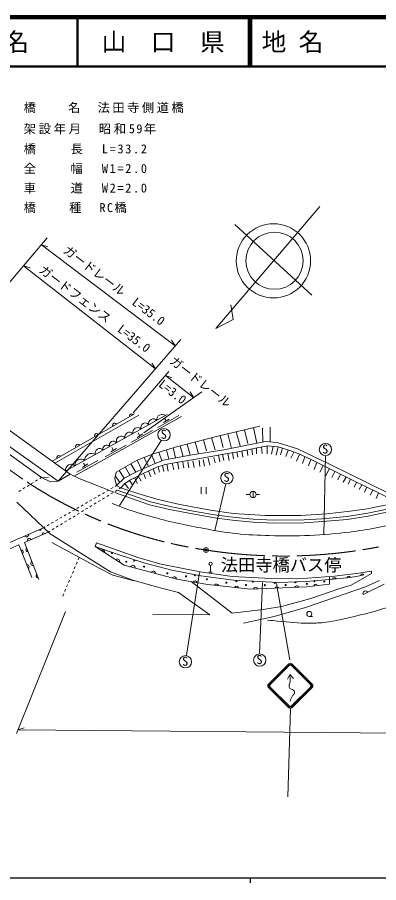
# Model space of a CAD drawing. Units: millimetres, scale not verified. Extents: x 40000 to 680000, y 20000 to 380000.
# Drawn here: x 320755 to 394125, y 204000 to 380000 of the extents above; entities that cross this region are included whole.
import ezdxf
from ezdxf.enums import TextEntityAlignment as Align

# ---------------------------------------------------------------- set-up
doc = ezdxf.new("R2010")
doc.units = ezdxf.units.MM
doc.header["$LTSCALE"] = 1000
doc.header["$PDMODE"] = 32
doc.header["$PDSIZE"] = 500
doc.linetypes.add('CHAIN', pattern=[18.5, 12, -1.5, 3.5, -1.5])
for name, color, linetype, lineweight in [('M-BGD', 7, 'Continuous', 13), ('M-BMK', 2, 'CHAIN', 13), ('M-BMK-SRVR', 3, 'Continuous', 13), ('M-STR-HTXT', 7, 'Continuous', 13), ('M-STR-STR1', 1, 'Continuous', 13), ('M-STR-STRC', 7, 'Continuous', 13), ('M-TTL', 2, 'Continuous', 140), ('M-TTL-BAND', 7, 'Continuous', 25), ('M-TTL-LINE', 7, 'Continuous', 50)]:
    doc.layers.add(name, color=color, linetype=linetype, lineweight=lineweight)
doc.layers.add('M-BMK-HTXT', color=7, linetype='Continuous')
doc.layers.add('M-TTL-TXT', color=7, linetype='Continuous')
doc.styles.add('ＭＳ ゴシック', font='')
doc.styles.get('ＭＳ ゴシック').set_extended_font_data('MS Gothic')

msp = doc.modelspace()

# ---------------------------------------------------------------- linework, layer by layer
at = {"layer": 'M-BGD'}
for p, q in [((382187, 341554), (361089, 316744)), ((364887, 337893), (380568, 323479)), ((364561, 318565), (364106, 321510)), ((361089, 316744), (364561, 318565)), ((327839, 289713), (344537, 299324)), ((328360, 289337), (345407, 299107)), ((330574, 287740), (351176, 299188)), ((332276, 286704), (354116, 298829)), ((349288, 296604), (353570, 298995)), ((350453, 297589), (351566, 298283)), ((350972, 297913), (350654, 298484)), ((343944, 293590), (348227, 295980)), ((361471, 294801), (369966, 296850)), ((365201, 295700), (365980, 292839)), ((366902, 296111), (367574, 293337)), ((368727, 296551), (369419, 293383)), ((370547, 296410), (370585, 293603)), ((372127, 296638), (372090, 293637)), ((350021, 293968), (341523, 280683)), ((345109, 294574), (346223, 295268)), ((345629, 294898), (345310, 295469)), ((352778, 292567), (361471, 294801)), ((358549, 294050), (359165, 291814)), ((360197, 294473), (360929, 292028)), ((361916, 294908), (362580, 292526)), ((363497, 295289), (364238, 292329)), ((338588, 290610), (342871, 293000)), ((339753, 291594), (340866, 292289)), ((340272, 291918), (339954, 292490)), ((348197, 291173), (352778, 292567)), ((352369, 292442), (352891, 290393)), ((353801, 292830), (354415, 290680)), ((355266, 293206), (355839, 290948)), ((356892, 293624), (357518, 291208)), ((368441, 293198), (362709, 292012)), ((365911, 291721), (369432, 292425)), ((368341, 292207), (368516, 291030)), ((371126, 293706), (368441, 293198)), ((369298, 292398), (369328, 291206)), ((369432, 292425), (371637, 292880)), ((370343, 292613), (370441, 291306)), ((373520, 293536), (371126, 293706)), ((371510, 292854), (371470, 291239)), ((371637, 292880), (373743, 292624)), ((372690, 292752), (372382, 291164)), ((373743, 292624), (373345, 290947)), ((377657, 292230), (373520, 293536)), ((373743, 292624), (375863, 291970)), ((374612, 292356), (374207, 291030)), ((384122, 289122), (377657, 292230)), ((345066, 289921), (348197, 291173)), ((346494, 290492), (347375, 288642)), ((347965, 291080), (348734, 289230)), ((349482, 291564), (350075, 289780)), ((355839, 290948), (350445, 289932)), ((351059, 292044), (351527, 290136)), ((362709, 292012), (355839, 290948)), ((357374, 290227), (362652, 291166)), ((360674, 290469), (360941, 289365)), ((361618, 290982), (361887, 289616)), ((362399, 291121), (362674, 289884)), ((362652, 291166), (365911, 291721)), ((363494, 291309), (363745, 289875)), ((364415, 291466), (364657, 290177)), ((365300, 291617), (365545, 290536)), ((366309, 291800), (366566, 290511)), ((367401, 292019), (367562, 290896)), ((375768, 291999), (375278, 290679)), ((375863, 291970), (377750, 291260)), ((376868, 291592), (376308, 290319)), ((378068, 291115), (377463, 289758)), ((377750, 291260), (380571, 289980)), ((379106, 290644), (378626, 289222)), ((382973, 274798), (383296, 290848)), ((332818, 287476), (337101, 289867)), ((333983, 288460), (335097, 289155)), ((334503, 288785), (334184, 289356)), ((340855, 287516), (345066, 289921)), ((343806, 289201), (344832, 287485)), ((345066, 289921), (345974, 288019)), ((348268, 289039), (345195, 287673)), ((350445, 289932), (348268, 289039)), ((349050, 288491), (350758, 289046)), ((350207, 288867), (350524, 287614)), ((350758, 289046), (353845, 289601)), ((351092, 289106), (351403, 287706)), ((352219, 289308), (352500, 287990)), ((353284, 289500), (353563, 288108)), ((353845, 289601), (357374, 290227)), ((354380, 289507), (354572, 288277)), ((355376, 289649), (355593, 288344)), ((356363, 289808), (356639, 288411)), ((357644, 289951), (357828, 288662)), ((358497, 290076), (358749, 288745)), ((359502, 290336), (359828, 288904)), ((380375, 290069), (379849, 288785)), ((380571, 289980), (383646, 288414)), ((381598, 289457), (381006, 288051)), ((382863, 288813), (382187, 287507)), ((396370, 283077), (384122, 289122)), ((329037, 285646), (331514, 287062)), ((331514, 287062), (333326, 286210)), ((340556, 286221), (340855, 287516)), ((341465, 287864), (342478, 286264)), ((345195, 287673), (342478, 286264)), ((342671, 288553), (343613, 286853)), ((343740, 285941), (346284, 287247)), ((346284, 287247), (349050, 288491)), ((346352, 287277), (346808, 286191)), ((347362, 287731), (347896, 286543)), ((348317, 288161), (348759, 287028)), ((349359, 288591), (349629, 287513)), ((384085, 288198), (383418, 286774)), ((383646, 288414), (388953, 285800)), ((385239, 287629), (384614, 286399)), ((386343, 287086), (385810, 285956)), ((325656, 286397), (327486, 285518)), ((327486, 285518), (329037, 285646)), ((333326, 286210), (340348, 283417)), ((340893, 284758), (340556, 286221)), ((340660, 286671), (341564, 285396)), ((342478, 286264), (340893, 284758)), ((341798, 284301), (342602, 285154)), ((342602, 285154), (343740, 285941)), ((342602, 285154), (343302, 284191)), ((343536, 285800), (344155, 284910)), ((344533, 286348), (345151, 285203)), ((345315, 286749), (345871, 285664)), ((387494, 286485), (386949, 285448)), ((388437, 286054), (387960, 285068)), ((388953, 285800), (393976, 283338)), ((389601, 285482), (389121, 284443)), ((339336, 283859), (338903, 283609)), ((340202, 284359), (339769, 284109)), ((340606, 283574), (341033, 283834)), ((340893, 284758), (340635, 284609)), ((340893, 284758), (341798, 284301)), ((341460, 284094), (341798, 284301)), ((345193, 283150), (341798, 284301)), ((358055, 284435), (358055, 283075)), ((359075, 283075), (359075, 284435)), ((360878, 275615), (363123, 285090)), ((368613, 283616), (368613, 282316)), ((390722, 284933), (390196, 283946)), ((391720, 284444), (391254, 283458)), ((392913, 283859), (392418, 282809)), ((335873, 281857), (335440, 281607)), ((336739, 282357), (336306, 282107)), ((337604, 282858), (337172, 282608)), ((337190, 281493), (337617, 281754)), ((338470, 283358), (338037, 283108)), ((338044, 282014), (338471, 282274)), ((338898, 282534), (339325, 282794)), ((339752, 283054), (340179, 283314)), ((349087, 281989), (345193, 283150)), ((353780, 280924), (349087, 281989)), ((367954, 282958), (367240, 282958)), ((369263, 282949), (369948, 282944)), ((394120, 283267), (393640, 282164)), ((393976, 283338), (397459, 281613)), ((320641, 281420), (327394, 274956)), ((332410, 279855), (331977, 279605)), ((333276, 280356), (332843, 280106)), ((334141, 280856), (333708, 280606)), ((335007, 281357), (334574, 281106)), ((334628, 279933), (335055, 280193)), ((335482, 280453), (335909, 280713)), ((336336, 280973), (336763, 281233)), ((359946, 279781), (353780, 280924)), ((391760, 280040), (388356, 279584)), ((397384, 281211), (391760, 280040)), ((329812, 278354), (329380, 278104)), ((330678, 278854), (330245, 278604)), ((331544, 279355), (331111, 279105)), ((331211, 277852), (331638, 278112)), ((332065, 278372), (332492, 278632)), ((332919, 278892), (333347, 279153)), ((333774, 279413), (334201, 279673)), ((364623, 279072), (359946, 279781)), ((371140, 278702), (364623, 279072)), ((378354, 278702), (371140, 278702)), ((383575, 279001), (378354, 278702)), ((388356, 279584), (383575, 279001)), ((326349, 276352), (326091, 276203)), ((327215, 276853), (326782, 276603)), ((328081, 277353), (327648, 277103)), ((328947, 277854), (328514, 277603)), ((328649, 276291), (329076, 276552)), ((329503, 276812), (329930, 277072)), ((330357, 277332), (330784, 277592)), ((318298, 272775), (326091, 276203)), ((322184, 273174), (327030, 275305)), ((327030, 275305), (327368, 275511)), ((327394, 274956), (336199, 269393)), ((327795, 275771), (328222, 276031)), ((322184, 273174), (325129, 265648)), ((327774, 273174), (337498, 267901)), ((336536, 272396), (336839, 273129)), ((336839, 273129), (345425, 270043)), ((317372, 271057), (321085, 272690)), ((321085, 272690), (323687, 266040)), ((336536, 272396), (342479, 268572)), ((336536, 272396), (340995, 270846)), ((333322, 270166), (333108, 269661)), ((336199, 269393), (339699, 267250)), ((340995, 270846), (346438, 269027)), ((345425, 270043), (349964, 268790)), ((332521, 268280), (332326, 267820)), ((332912, 269201), (332717, 268741)), ((337498, 267901), (340158, 266547)), ((342479, 268572), (353173, 265708)), ((346438, 269027), (352112, 267571)), ((349964, 268790), (357875, 267197)), ((352112, 267571), (358013, 266416)), ((359996, 267156), (359996, 268516)), ((331740, 266440), (331544, 265979)), ((332130, 267360), (331935, 266900)), ((339699, 267250), (344239, 265495)), ((340158, 266547), (344498, 265423)), ((357777, 267085), (355095, 250292)), ((357875, 267197), (364381, 266302)), ((358013, 266416), (364625, 265512)), ((359656, 267156), (360336, 267156)), ((364381, 266302), (373656, 265777)), ((373656, 265777), (379661, 265905)), ((379661, 265905), (385181, 266360)), ((384113, 264734), (384121, 266273)), ((384118, 265647), (387749, 265977)), ((385181, 266360), (390084, 266941)), ((387749, 265977), (389613, 266262)), ((388526, 264544), (392637, 266863)), ((389613, 266262), (391135, 266589)), ((390084, 266941), (392670, 267351)), ((392637, 266863), (392670, 267351)), ((330958, 264599), (330762, 264138)), ((331349, 265519), (331153, 265059)), ((344239, 265495), (349754, 263971)), ((353173, 265708), (359405, 264655)), ((356021, 265226), (364346, 258833)), ((359405, 264655), (368127, 263701)), ((364625, 265512), (373758, 265083)), ((368127, 263701), (379519, 264171)), ((370508, 265076), (369945, 250651)), ((373758, 265083), (379393, 265282)), ((379393, 265282), (384118, 265647)), ((379519, 264171), (384113, 264734)), ((385345, 262046), (391449, 264195)), ((386050, 263733), (388526, 264544)), ((390984, 262623), (395263, 264714)), ((391449, 264195), (394294, 265433)), ((330176, 262758), (329962, 262253)), ((330567, 263678), (330372, 263218)), ((349754, 263971), (353479, 263052)), ((353479, 263052), (359816, 258456)), ((380359, 261770), (386050, 263733)), ((374425, 260204), (380359, 261770)), ((379298, 259998), (385345, 262046)), ((364346, 258833), (370688, 259534)), ((370688, 259534), (374425, 260204)), ((372895, 258148), (379298, 259998)), ((359816, 258456), (348254, 258529)), ((366689, 256769), (372895, 258148)), ((380034, 258143), (380714, 258143))]:
    msp.add_line(p, q, dxfattribs=at)
for points in [[(341009, 283820), (343939, 282782), (347777, 281454), (351805, 280483), (356453, 279591), (361274, 278754), (365046, 278246), (368651, 277949), (372862, 277723), (379002, 277793), (382678, 278034), (387689, 278487), (391892, 279121), (397475, 280329), (398566, 280529)], [(340554, 283344), (343741, 282216), (347608, 280877), (351678, 279897), (356345, 279000), (361183, 278161), (364982, 277649), (368610, 277350), (372850, 277122), (379025, 277194), (382724, 277435), (387761, 277891), (392001, 278531), (397592, 279740), (398675, 279939)]]:
    msp.add_lwpolyline(points, dxfattribs=at)
for centre, radius in [((372766, 330478), 7551), ((372983, 330503), 5815), ((350537, 295106), 1250), ((383322, 292097), 1250), ((363300, 286359), 1250), ((368613, 282966), 650), ((339988, 271057), 116), ((342878, 269270), 116), ((344500, 269520), 116), ((346479, 268289), 116), ((359996, 268856), 340), ((351200, 266914), 116), ((355000, 266303), 116), ((356810, 266522), 116), ((359252, 265700), 116), ((363193, 265013), 116), ((365226, 265314), 116), ((367176, 264552), 116), ((368566, 265230), 116), ((371043, 264502), 116), ((373043, 264954), 116), ((375253, 264536), 116), ((377236, 265105), 116), ((379530, 264787), 116), ((381078, 265331), 116), ((383087, 265239), 116), ((380034, 258653), 510), ((354887, 248947), 1250), ((369969, 249288), 1250)]:
    msp.add_circle(centre, radius, dxfattribs=at)
for centre, radius, start, end in [((343888, 298985), 333, 24.83388, 215.01703), ((350163, 298162), 1090, 50.85995, 187.25691), ((340533, 297066), 425, 24.49168, 215.35923), ((346716, 296641), 875, 33.02168, 205.09518), ((348370, 297384), 958, 41.93269, 196.18417), ((345214, 295511), 1040, 46.89315, 191.22371), ((336817, 294959), 372, 19.44058, 220.41033), ((341849, 293825), 988, 38.25143, 199.86543), ((343513, 294687), 922, 42.33958, 195.77727), ((333025, 292711), 445, 28.44433, 211.40658), ((337451, 291397), 902, 38.20239, 199.91447), ((338898, 292213), 782, 38.88053, 199.23633), ((340264, 293006), 815, 36.37606, 201.74079), ((329191, 290501), 396, 28.69198, 211.15893), ((335838, 289898), 1416, 57.32356, 180.7933), ((331706, 287947), 1151, 47.78637, 190.33048), ((333659, 288963), 1191, 50.18137, 187.93549), ((364625, 341623), 65334, 247.88027, 255.76626), ((373929, 367985), 93208, 254.20674, 260.5821), ((376914, 364079), 89479, 277.28301, 284.24035), ((322581, 274810), 491, 220.13283, 7.353), ((325363, 275951), 293, 216.01955, 11.46629), ((326044, 274909), 246, 15.69434, 211.7915), ((372595, 343231), 68624, 258.29888, 269.43969), ((375751, 374602), 100065, 267.80798, 277.17978), ((323187, 273625), 378, 22.27311, 205.21272), ((321498, 271204), 474, 310.69793, 92.03598), ((323017, 271777), 513, 142.65813, 260.07577), ((337978, 271149), 534, 357.40401, 117.08297), ((323890, 268930), 425, 117.0848, 285.64911), ((341043, 269334), 500, 342.96536, 131.52162), ((322597, 268222), 533, 315.73587, 86.99804), ((344205, 268019), 495, 355.15576, 154.85521), ((324980, 266455), 446, 131.78625, 270.94766), ((348335, 266833), 519, 3.50421, 146.50676), ((352631, 265753), 452, 357.33958, 152.6714), ((385059, 265547), 482, 27.79879, 162.60114), ((388037, 265912), 388, 24.78712, 171.67435), ((390823, 266459), 338, 22.57832, 181.68433), ((356846, 264982), 398, 5.5758, 155.2451), ((361195, 264344), 394, 10.62288, 156.90195), ((365268, 263838), 444, 17.02822, 150.49661), ((369103, 263533), 498, 27.09705, 157.62304), ((373468, 263829), 356, 17.44544, 167.27465), ((377472, 263893), 460, 27.30342, 157.41668), ((381319, 264396), 305, 6.18805, 187.79211), ((391442, 262826), 500, 28.1442, 203.93393)]:
    msp.add_arc(centre, radius, start, end, dxfattribs=at)
msp.add_open_spline([(412968, 266486), (411061, 265452), (410491, 265123), (408815, 264447), (407435, 263891), (406616, 263702), (405211, 263214), (402600, 262306), (401150, 261764), (398535, 260867), (396899, 260307), (395984, 259984), (394327, 259489), (391894, 258761), (390502, 258448), (388026, 257887), (386244, 257484), (385248, 257217), (383437, 256976), (382161, 256805), (381435, 256805), (380148, 256782), (377573, 256736), (376136, 257010), (373569, 257217), (372784, 257281), (372534, 257299), (371561, 257387)], degree=3, knots=[0, 0, 0, 0, 1, 1, 1, 2, 2, 2, 3, 3, 3, 4, 4, 4, 5, 5, 5, 6, 6, 6, 7, 7, 7, 8, 8, 8, 9, 9, 9, 9], dxfattribs=at)
at = {"layer": 'M-BMK'}
msp.add_line((296885, 303619), (322735, 285476), dxfattribs=at)
for centre, radius, start, end in [((372309, 361105), 90428, 236.7556, 261.57611), ((374777, 372480), 102045, 261.14101, 280.92943)]:
    msp.add_arc(centre, radius, start, end, dxfattribs=at)
at = {"layer": 'M-BMK-SRVR'}
msp.add_circle((359062, 271652), 500, dxfattribs=at)
msp.add_point((359062, 271652), dxfattribs=at)
at = {"layer": 'M-STR-HTXT'}
for p, q in [((301535, 305343), (326824, 335129)), ((325638, 333731), (352823, 313152)), ((325638, 333731), (326960, 333324)), ((322027, 329479), (348778, 308475)), ((322027, 329479), (323342, 329048)), ((329037, 285646), (353940, 314444)), ((352823, 313152), (352072, 314313)), ((348778, 308475), (348048, 309649)), ((344246, 299570), (351547, 307946)), ((350839, 307133), (356575, 302623)), ((350839, 307133), (352153, 306701)), ((346441, 295465), (358235, 303796)), ((356575, 302623), (355845, 303798)), ((325656, 286397), (327062, 286373)), ((330556, 259167), (320586, 234353)), ((320869, 235057), (322173, 235518)), ((320869, 235057), (551148, 233059))]:
    msp.add_line(p, q, dxfattribs=at)
at = {"layer": 'M-STR-STR1'}
for p, q in [((304361, 306644), (331514, 287062)), ((300456, 304699), (325656, 286397)), ((329037, 285646), (301546, 305241)), ((324014, 285392), (323587, 285131)), ((324867, 285914), (324440, 285653)), ((325656, 286397), (325293, 286175)), ((321454, 283827), (321028, 283566)), ((322307, 284349), (321881, 284088)), ((323161, 284870), (322734, 284610))]:
    msp.add_line(p, q, dxfattribs=at)
at = {"layer": 'M-STR-STRC'}
for p, q in [((376079, 249341), (373413, 264860)), ((375875, 248498), (371738, 244362)), ((375875, 248286), (371950, 244362)), ((380648, 244362), (376511, 248498)), ((380436, 244362), (376511, 248286)), ((375875, 248074), (372163, 244362)), ((380224, 244362), (376511, 248074)), ((376115, 246314), (375624, 245418)), ((376115, 246314), (376798, 245499)), ((376183, 245338), (376115, 246314)), ((371738, 243725), (375875, 239589)), ((371950, 243725), (375875, 239801)), ((372163, 243725), (375875, 240013)), ((376511, 239589), (380648, 243725)), ((376511, 239801), (380436, 243725)), ((376511, 240013), (380224, 243725)), ((376235, 239347), (375704, 221475))]:
    msp.add_line(p, q, dxfattribs=at)
for centre, start, end in [((376193, 248180), 45, 135), ((376193, 247968), 45, 135), ((376193, 247756), 45, 135), ((372057, 244044), 135, 225), ((372269, 244044), 135, 225), ((372481, 244044), 135, 225), ((379905, 244044), 315, 45), ((380118, 244044), 315, 45), ((380330, 244044), 315, 45), ((376193, 240331), 225, 315), ((376193, 240119), 225, 315), ((376193, 239907), 225, 315)]:
    msp.add_arc(centre, 450, start, end, dxfattribs=at)
msp.add_open_spline([(376165, 240914), (376239, 241184), (376262, 241269), (376354, 241485), (376443, 241697), (376491, 241820), (376625, 242007), (376746, 242177), (376900, 242210), (376986, 242400), (377058, 242558), (377063, 242678), (377013, 242845), (376969, 242991), (376923, 243082), (376801, 243174), (376564, 243353), (376352, 243321), (376111, 243495), (376013, 243566), (375979, 243638), (375938, 243751), (375873, 243933), (375940, 244054), (375971, 244244), (376000, 244415), (376070, 244497), (376112, 244665), (376177, 244921), (376172, 245029), (376183, 245338)], degree=3, knots=[0, 0, 0, 0, 1, 1, 1, 2, 2, 2, 3, 3, 3, 4, 4, 4, 5, 5, 5, 6, 6, 6, 7, 7, 7, 8, 8, 8, 9, 9, 9, 10, 10, 10, 10], dxfattribs=at)
at = {"layer": 'M-TTL'}
msp.add_line((680000, 380000), (40000, 380000), dxfattribs=at)
at = {"layer": 'M-TTL-BAND'}
for p, q in [((40000, 205000), (579000, 205000)), ((368000, 205000), (368000, 204000))]:
    msp.add_line(p, q, dxfattribs=at)
at = {"layer": 'M-TTL-LINE'}
for p, q in [((333000, 380000), (333000, 370000)), ((367750, 380000), (367750, 370000)), ((368250, 380000), (368250, 370000)), ((40000, 370000), (680000, 370000))]:
    msp.add_line(p, q, dxfattribs=at)

# ---------------------------------------------------------------- texts
at = {"layer": 'M-BGD', "style": 'ＭＳ ゴシック'}
for p in [(349859, 293733), (382644, 290724), (362621, 284985), (354208, 247573), (369290, 247914)]:
    msp.add_text('S', height=1833, dxfattribs=at).set_placement(p, align=Align.BOTTOM_LEFT)
at = {"layer": 'M-BMK-HTXT', "style": 'ＭＳ ゴシック'}
msp.add_text('法田寺橋バス停', height=2566, dxfattribs=at).set_placement((362080, 266572), align=Align.BOTTOM_LEFT)
at = {"layer": 'M-BMK-HTXT', "char_height": 1833, "attachment_point": 7, "style": 'ＭＳ ゴシック'}
for s, insert in [('\\T1.2;橋\u3000\u3000名\u3000法田寺側道橋', (322039, 360515)), ('\\T1.22;架設年月\u3000昭和59年', (322039, 356220)), ('\\T1.27;橋\u3000\u3000長\u3000L=33.2', (322039, 352122)), ('\\T1.27;全\u3000\u3000幅\u3000W1=2.0', (322039, 348141)), ('\\T1.27;車\u3000\u3000道\u3000W2=2.0', (322039, 344161)), ('\\T1.23;橋\u3000\u3000種\u3000RC橋', (322039, 340181))]:
    msp.add_mtext(s, dxfattribs=dict(at, insert=insert))
at = {"layer": 'M-STR-HTXT', "style": 'ＭＳ ゴシック'}
for s, rotation, p in [('ガードレール\u3000L=35.0', 322.874, (339557, 324297)), ('ガードフェンス\u3000L=35.0', 322.874, (335609, 319568)), ('ガードレール', 321.826, (357068, 304728))]:
    msp.add_text(s, height=1833, rotation=rotation, dxfattribs=at).set_placement(p, align=Align.BOTTOM_CENTER)
msp.add_text('L=3.0', height=1833, rotation=321.826, dxfattribs=at).set_placement((348941, 304602), align=Align.BOTTOM_LEFT)
at = {"layer": 'M-TTL-TXT', "style": 'ＭＳ ゴシック'}
for s, p in [('県\u3000名', (315625, 375000)), ('山\u3000口\u3000県', (350375, 375000))]:
    msp.add_text(s, height=3666, dxfattribs=at).set_placement(p, align=Align.MIDDLE_CENTER)
msp.add_text('地 名', height=3666, dxfattribs=at).set_placement((370380, 375000), align=Align.MIDDLE_LEFT)

doc.saveas('drawing.dxf')
